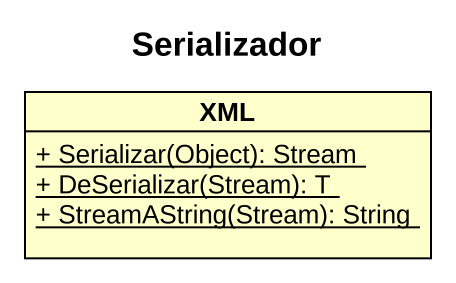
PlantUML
@startuml
title Serializador
hide circle
hide empty members
skinparam classAttributeIconSize 0
class XML {
  {static} + Serializar(Object): Stream
  {static} + DeSerializar(Stream): T
  {static} + StreamAString(Stream): String
}
@enduml
